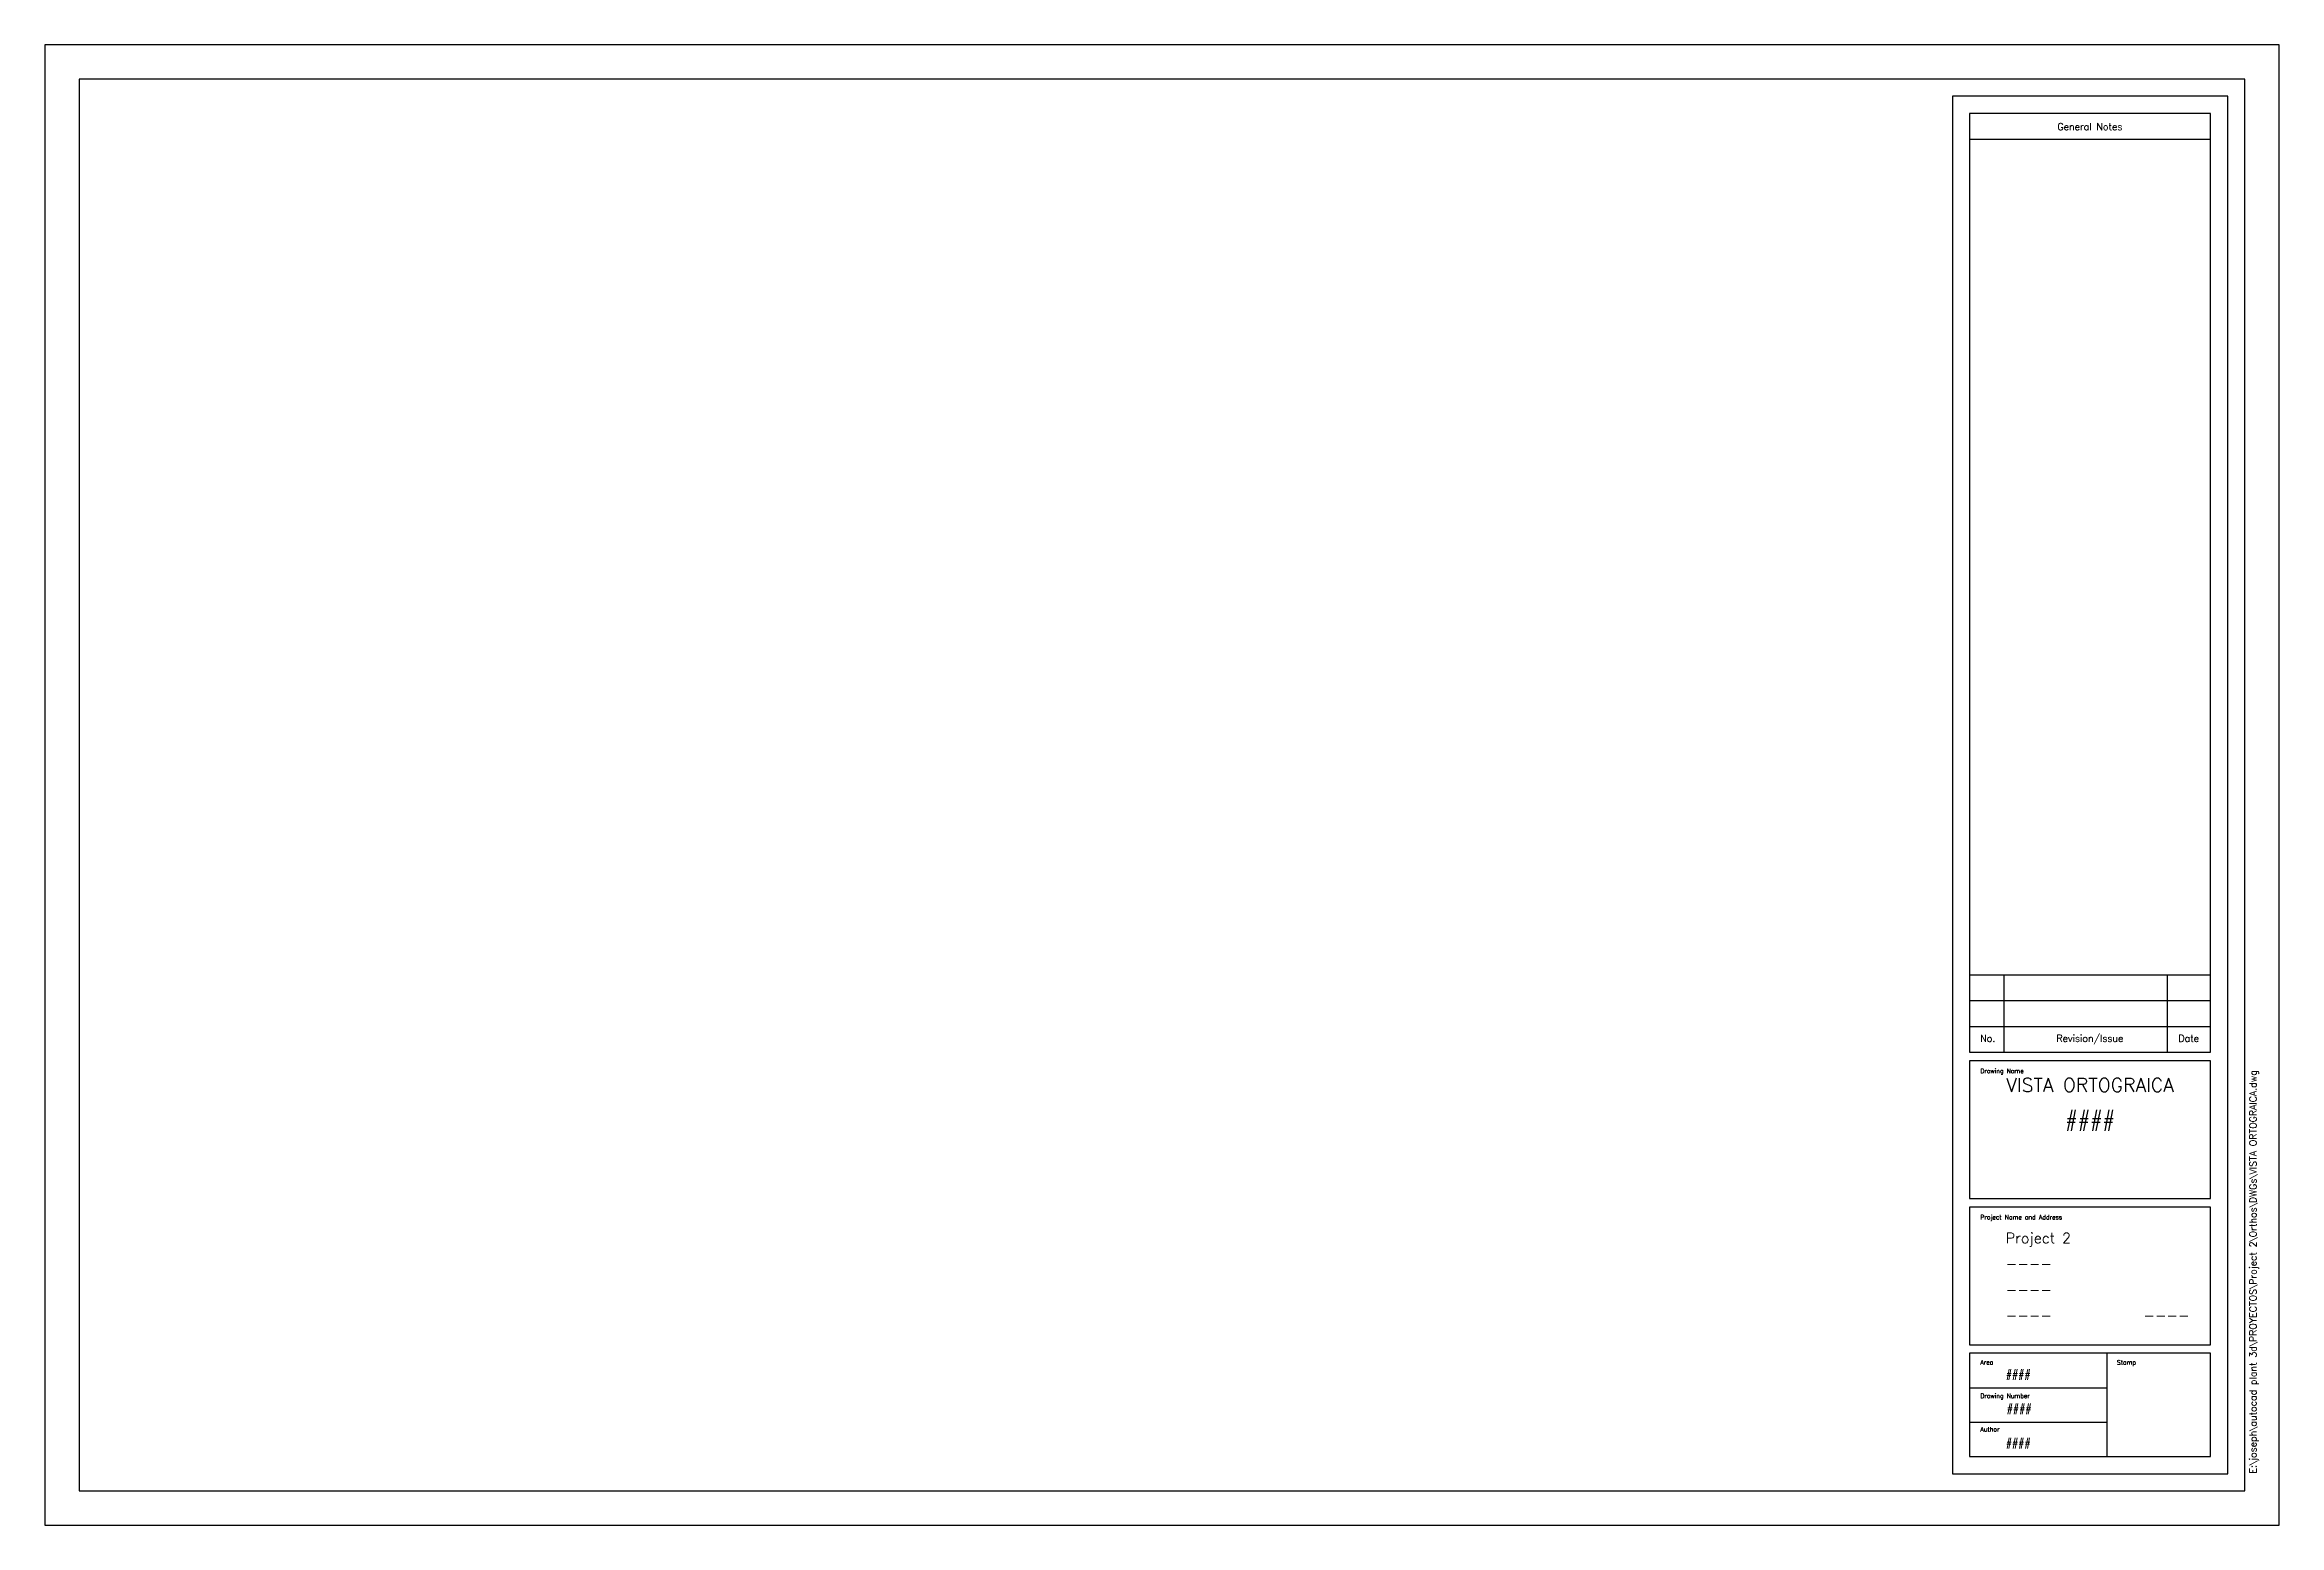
# Paper-space layout 'Title Block' of a CAD drawing. Header units: inches. Extents: x 0 to 32.5, y 0 to 21.5.
import ezdxf
from ezdxf.enums import TextEntityAlignment as Align

# ---------------------------------------------------------------- set-up
doc = ezdxf.new("R2010")
doc.units = ezdxf.units.IN
doc.header["$MEASUREMENT"] = 0
doc.layers.add('Title Block', color=7, linetype='Continuous')
doc.styles.add('Roman', font='romans')
doc.styles.get("Standard").update_dxf_attribs({"font": 'romans.shx', "height": 0.1})

# ---------------------------------------------------------------- blocks, each defined once
blk = doc.blocks.new('Title Block')
for p, q in [((32.473, 21.518), (0, 21.518)), ((0, 21.518), (0, 0)), ((32.473, 0), (32.473, 21.518)), ((31.973, 21.018), (0.5, 21.018)), ((0.5, 21.018), (0.5, 0.5)), ((31.973, 0.5), (31.973, 21.018)), ((31.723, 20.768), (27.723, 20.768)), ((27.723, 20.768), (27.723, 0.75)), ((31.473, 20.518), (27.973, 20.518)), ((27.973, 20.518), (27.973, 6.875)), ((31.473, 6.875), (31.473, 20.518)), ((31.723, 0.75), (31.723, 20.768)), ((27.973, 20.143), (31.473, 20.143)), ((27.973, 8), (31.473, 8)), ((28.473, 6.875), (28.473, 8)), ((30.848, 6.875), (30.848, 8)), ((27.973, 7.625), (31.473, 7.625)), ((27.973, 7.25), (31.473, 7.25)), ((27.973, 6.875), (31.473, 6.875)), ((31.473, 6.75), (27.973, 6.75)), ((27.973, 6.75), (27.973, 4.75)), ((31.473, 4.75), (31.473, 6.75)), ((27.973, 4.75), (31.473, 4.75)), ((31.473, 4.625), (27.973, 4.625)), ((27.973, 4.625), (27.973, 2.625)), ((31.473, 2.625), (31.473, 4.625)), ((27.973, 2.625), (31.473, 2.625)), ((31.473, 2.5), (27.973, 2.5)), ((27.973, 2.5), (27.973, 1)), ((29.973, 1), (29.973, 2.5)), ((31.473, 1), (31.473, 2.5)), ((27.973, 2), (29.973, 2)), ((27.973, 1.5), (29.973, 1.5)), ((27.973, 1), (31.473, 1)), ((27.723, 0.75), (31.723, 0.75)), ((0.5, 0.5), (31.973, 0.5)), ((0, 0), (32.473, 0))]:
    blk.add_line(p, q)
at = {"style": 'Roman'}
for s, p in [('General Notes', (29.721, 20.326)), ('Revision/Issue', (29.721, 7.078)), ('No.', (28.237, 7.078)), ('Date', (31.157, 7.078))]:
    blk.add_text(s, height=0.1, dxfattribs=at).set_placement(p, align=Align.MIDDLE_CENTER)
for s, p in [('Drawing Name', (28.129, 6.571)), ('Project Name and Address', (28.129, 4.446)), ('Area', (28.129, 2.335)), ('Stamp', (30.113, 2.335)), ('Drawing Number', (28.129, 1.849)), ('Author', (28.129, 1.363))]:
    blk.add_text(s, height=0.065, dxfattribs=at).set_placement(p)

psp = doc.layouts.new('Title Block')

# ---------------------------------------------------------------- block references
at = {"layer": 'Title Block'}
psp.add_blockref('Title Block', (0, 0), dxfattribs=at)

# ---------------------------------------------------------------- texts
for s, insert, char_height, attachment_point in [('VISTA ORTOGRAICA', (29.723, 6.5), 0.2, 2), ('Project 2', (28.5, 4.25), 0.15, 1), ('----', (28.5, 3.875), 0.15, 1), ('----', (28.5, 3.5), 0.15, 1), ('----', (28.5, 3.125), 0.15, 1), ('----', (30.5, 3.125), 0.15, 1), ('####', (28.5, 2.25), 0.1, 1), ('####', (28.513, 1.75), 0.1, 1), ('####', (28.5, 1.25), 0.1, 1)]:
    psp.add_mtext(s, dxfattribs=dict(at, insert=insert, char_height=char_height, attachment_point=attachment_point))
at = {"layer": 'Title Block', "insert": (32.041, 0.752), "char_height": 0.1, "attachment_point": 1, "rotation": 90}
psp.add_mtext('E:\\\\joseph\\\\autocad plant 3d\\\\PROYECTOS\\\\Project 2\\\\Orthos\\\\DWGs\\\\VISTA ORTOGRAICA.dwg', dxfattribs=at)
at = {"layer": 'Title Block', "insert": (29.723, 6), "char_height": 0.2, "width": 3.30274, "attachment_point": 2}
psp.add_mtext('####', dxfattribs=at)

doc.saveas('drawing.dxf')
